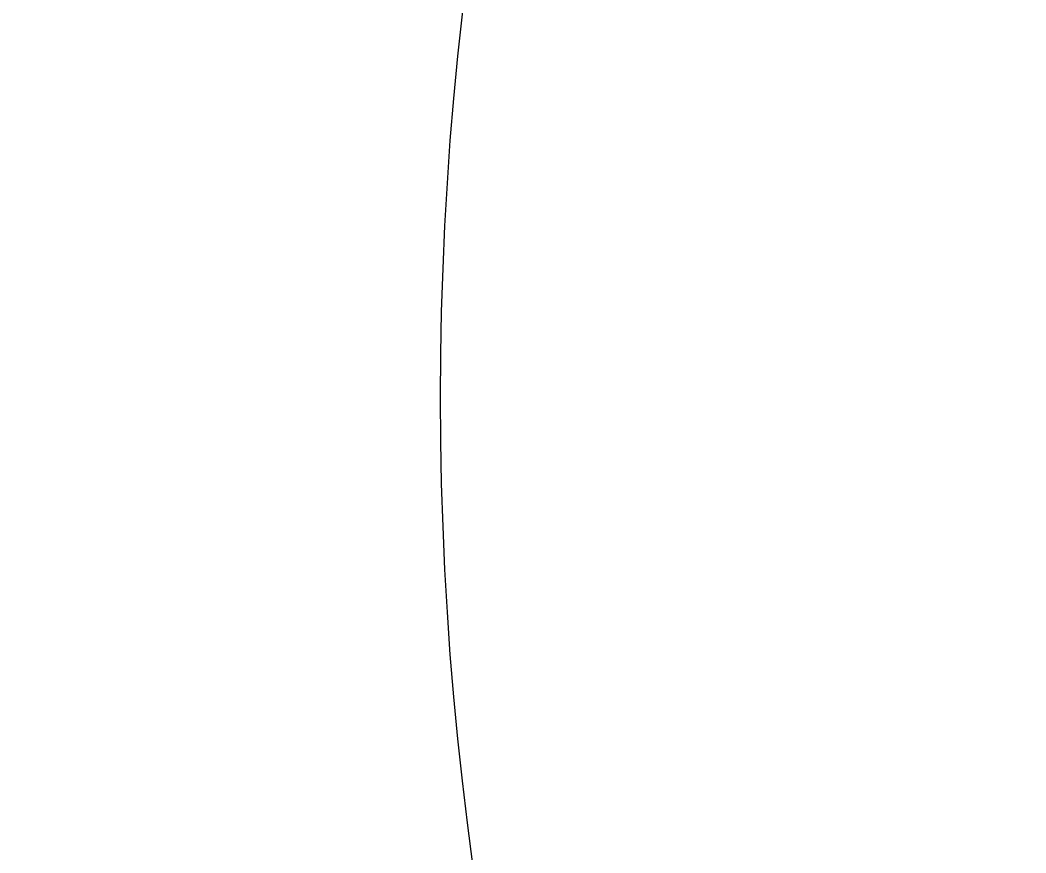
# Model space of a CAD drawing. Header units: millimetres. Extents: x 1864 to 10174863, y -4887456 to 5366151.
# Drawn here: x 6235607.5 to 6235833.3, y 5216966 to 5217153.1 of the extents above; entities that cross this region are included whole.
import ezdxf
from ezdxf import colors
from ezdxf.entities.mleader import LeaderData, LeaderLine
from ezdxf.math import Vec2, Vec3

# ---------------------------------------------------------------- set-up
doc = ezdxf.new("R2010")
doc.units = ezdxf.units.MM
doc.layers.add('!Полоса отвода', color=30, linetype='Continuous')
doc.layers.add('Основное направление 30.05.Верх покрытия', color=7, linetype='Continuous')
doc.layers.add('ИС_Выноски', color=3, linetype='Continuous', lineweight=18)
doc.layers.add('ИС_Размер', color=3, linetype='Continuous', lineweight=18)
doc.styles.add('ISOCPEUR', font='isocpeur.ttf', dxfattribs={"width": 0.8, "oblique": 15, "height": 2.5})
doc.linetypes.add('гр.ПОЛЬ.10', pattern='A,6.75,-2,[131,ltypeshp.shx,S=0.75,R=0,X=-0.75,Y=-0.375],-2,6.75,[130,ltypeshp.shx,S=0.75,R=270.000001,X=-8.75,Y=-0.375],0', length=17.5)

# ---------------------------------------------------------------- blocks, each defined once
blk = doc.blocks.new('_DotBlank')
at = {"color": 0, "linetype": 'ByBlock', "lineweight": -2}
blk.add_line((-0.5, 0), (-1, 0), dxfattribs=at)
blk.add_circle((0, 0), 0.5, dxfattribs=at)

msp = doc.modelspace()

# ---------------------------------------------------------------- linework, layer by layer
at = {"layer": '!Полоса отвода', "color": 30, "linetype": 'гр.ПОЛЬ.10', "true_color": 0xff7f00, "transparency": 33554687, "const_width": 1}
msp.add_lwpolyline([(6235239.43, 5217336.97), (6235388.45, 5217287.08), (6235512.28, 5217250), (6235550.32, 5217241.72), (6235651.57, 5217198.55), (6235744.7, 5217162.69), (6235831.71, 5217126.33), (6235854.22, 5217113.65), (6235933.9, 5217077.18), (6235929.84, 5217069.94), (6235957.81, 5217052.56), (6235964.51, 5217063.14), (6236015.19, 5217040.78), (6236051.71, 5217027.51), (6236081.45, 5217021.11), (6236126.64, 5217002.11), (6236205.27, 5216919.26), (6236295.04, 5216810.73), (6236353.29, 5216728.93), (6236405.39, 5216628.95), (6236433, 5216547.48)], dxfattribs=at)
at = {"layer": 'ИС_Размер', "linetype": 'Continuous'}
msp.add_circle((6226064.77, 5217311.37), 148840.03, dxfattribs=at)
at = {"layer": 'Основное направление 30.05.Верх покрытия', "color": 84, "flags": 128}
msp.add_lwpolyline([(6236457.25, 5216486.38, 0.064374), (6236400.81, 5216679.76, 0.186592), (6236001.8, 5217081.91), (6236001.8, 5217081.91, 0.003667), (6235990.59, 5217086.93, 0.003178), (6235979.28, 5217091.81, 0.00269), (6235967.89, 5217096.57, 0.002202), (6235956.42, 5217101.23, 0.001713), (6235944.89, 5217105.8, 0.001225), (6235933.31, 5217110.32, 0.000737), (6235921.69, 5217114.81, 0.000248), (6235910.03, 5217119.28), (6235910.03, 5217119.28), (6235619.95, 5217227.77), (6235621.61, 5217232.2)], format="xyb", dxfattribs=at)
at = {"layer": 'Основное направление 30.05.Верх покрытия', "color": 6, "flags": 128}
msp.add_lwpolyline([(6236460.21, 5216486.84, 0.064374), (6236403.56, 5216680.96, 0.186592), (6236003.03, 5217084.65), (6236003.03, 5217084.65, 0.003666), (6235991.77, 5217089.69, 0.003178), (6235980.43, 5217094.58, 0.002689), (6235969, 5217099.35, 0.002201), (6235957.51, 5217104.02, 0.001712), (6235945.97, 5217108.61, 0.001224), (6235934.37, 5217113.13, 0.000736), (6235922.74, 5217117.62, 0.000248), (6235911.08, 5217122.09), (6235911.08, 5217122.09), (6235621, 5217230.58), (6235621.61, 5217232.2)], format="xyb", dxfattribs=at)
at = {"layer": 'Основное направление 30.05.Верх покрытия', "color": 5, "flags": 128}
msp.add_lwpolyline([(6236460.95, 5216486.95, 0.064382), (6236404.25, 5216681.26, 0.186592), (6236003.33, 5217085.33), (6236003.33, 5217085.33, 0.003666), (6235992.07, 5217090.38, 0.003177), (6235980.71, 5217095.28, 0.002689), (6235969.28, 5217100.05, 0.002201), (6235957.79, 5217104.72, 0.001712), (6235946.24, 5217109.31, 0.001224), (6235934.64, 5217113.83, 0.000736), (6235923, 5217118.32, 0.000247), (6235911.34, 5217122.79), (6235911.34, 5217122.79), (6235621.26, 5217231.28), (6235621.61, 5217232.2)], format="xyb", dxfattribs=at)

# ---------------------------------------------------------------- next in the draw order: leaders
at = {"layer": 'ИС_Выноски', "color": 3}
ml = msp.add_multileader_mtext('Standard', dxfattribs=at)
ml.set_content('ПК70+50\\P24+3х33+24', color=3, style='ISOCPEUR')
ml.set_leader_properties(color=256, linetype='ByLayer', lineweight=-1)
ml.set_arrow_properties(name='DOTBLANK')
ml.build(insert=Vec2(0, 0))
ml.multileader.update_dxf_attribs({"text_left_attachment_type": 6, "text_right_attachment_type": 6, "dogleg_length": 0.36, "arrow_head_size": 1500, "scale": 25})
ctx = ml.context
ctx.base_point, ctx.scale, ctx.char_height, ctx.arrow_head_size, ctx.landing_gap_size, ctx.plane_origin, ctx.plane_x_axis, ctx.plane_y_axis = Vec3(6236691.21, 5217349.72), 25, 125, 1500, 2.25, Vec3(6242724.04, 5214845.62), Vec3(1, 0.000012), Vec3(-0.000012, 1)
ctx.left_attachment, ctx.right_attachment, ctx.text_align_type = 6, 6, 1
notes = []
notes.append((ctx, [(0, (1, 1, 0), (6236671.08, 5217349.72), (1, 0.000012), 20.13, [(1, [(6236451.89, 5217068.31)], 0, [])])]))
ctx.mtext.insert, ctx.mtext.text_direction, ctx.mtext.rotation, ctx.mtext.width, ctx.mtext.alignment, ctx.mtext.flow_direction = Vec3(6237088.67, 5217499.73), Vec3(1, 0.000012), 0.000012, 857.209, 2, 5
ctx.mtext.has_bg_fill, ctx.mtext.bg_color, ctx.mtext.bg_scale_factor, ctx.mtext.bg_transparency, ctx.mtext.use_window_bg_color = 1, -1027028792, 1.5, 0, 1
for ctx, leaders in notes:
    for number, flags, end, landing, length, lines in leaders:
        leader = LeaderData()
        leader.index, (leader.has_last_leader_line, leader.has_dogleg_vector, leader.attachment_direction) = number, flags
        leader.last_leader_point, leader.dogleg_vector, leader.dogleg_length = Vec3(end), Vec3(landing), length
        for number, points, colour, breaks in lines:
            line = LeaderLine()
            line.index, line.vertices, line.color, line.breaks = number, Vec3.list(points), colors.encode_raw_color(colour), breaks
            leader.lines.append(line)
        ctx.leaders.append(leader)

doc.saveas('drawing.dxf')
